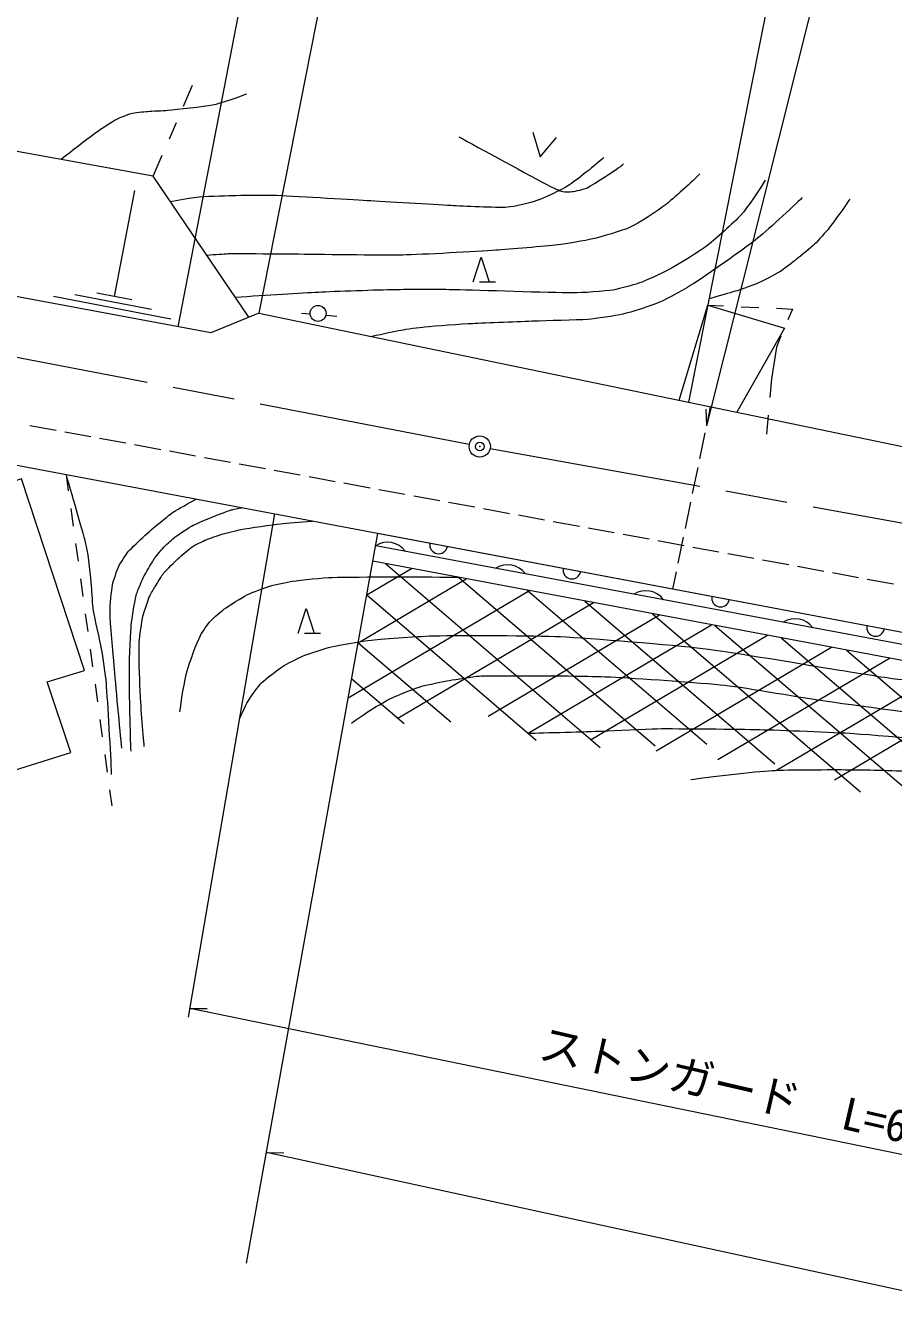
# Model space of a CAD drawing. Units: millimetres, scale not verified. Extents: x 40000 to 680000, y 20000 to 380000.
# Drawn here: x 425656 to 474592, y 234891 to 306803 of the extents above; entities that cross this region are included whole.
import ezdxf
from ezdxf.enums import TextEntityAlignment as Align

# ---------------------------------------------------------------- set-up
doc = ezdxf.new("R2010")
doc.units = ezdxf.units.MM
doc.header["$LTSCALE"] = 1000
doc.header["$PDMODE"] = 32
doc.header["$PDSIZE"] = 500
doc.linetypes.add('CHAIN', pattern=[18.5, 12, -1.5, 3.5, -1.5])
for name, color, linetype, lineweight in [('M-BGD', 7, 'Continuous', 13), ('M-BMK', 2, 'CHAIN', 13), ('M-STR-HTXT', 7, 'Continuous', 13), ('M-WORK', 1, 'Continuous', 13)]:
    doc.layers.add(name, color=color, linetype=linetype, lineweight=lineweight)
doc.styles.add('ＭＳ ゴシック', font='')
doc.styles.get('ＭＳ ゴシック').set_extended_font_data('MS Gothic')

msp = doc.modelspace()

# ---------------------------------------------------------------- linework, layer by layer
at = {"layer": 'M-BGD'}
msp.add_circle((451267, 283077), 600, dxfattribs=at)
msp.add_point((451267, 283077), dxfattribs=at)
at = {"layer": 'M-BMK'}
for p, q in [((450677, 283190), (353673, 301847)), ((451857, 282970), (494948, 275185))]:
    msp.add_line(p, q, dxfattribs=at)
at = {"layer": 'M-STR-HTXT'}
for p, q in [((445067, 322194), (438805, 290593)), ((440474, 322038), (434240, 289829)), ((469298, 317174), (463036, 285573)), ((464059, 284242), (464036, 285176)), ((434836, 250910), (439705, 279273)), ((438113, 237045), (445522, 278175))]:
    msp.add_line(p, q, dxfattribs=at)
for points in [[(464059, 284242), (473198, 320617), (505698, 320617)], [(493817, 239319), (434923, 251412), (435906, 251398)], [(526603, 224289), (439237, 243285), (440220, 243260)]]:
    msp.add_lwpolyline(points, dxfattribs=at)
at = {"layer": 'M-WORK'}
for p, q in [((434560, 302251), (435074, 303439)), ((433766, 300416), (434163, 301333)), ((432855, 298310), (433369, 299498)), ((430664, 291535), (431827, 297514)), ((451252, 292360), (452155, 292360)), ((433841, 290245), (427236, 291529)), ((432761, 290791), (428442, 291630)), ((431646, 291344), (429683, 291725)), ((438805, 290593), (498196, 278289)), ((441215, 290598), (441699, 290553)), ((464120, 291045), (465007, 291004)), ((466005, 290958), (467004, 290911)), ((468003, 290865), (468890, 290824)), ((468890, 290824), (468634, 290211)), ((493824, 269066), (380197, 290496)), ((442585, 290472), (443204, 290415)), ((468248, 289288), (467992, 288675)), ((467992, 288675), (467721, 286897)), ((467721, 286897), (467624, 285836)), ((464079, 284339), (464281, 285315)), ((467534, 284840), (467437, 283780)), ((425902, 284269), (427377, 283999)), ((427869, 283909), (429345, 283638)), ((429836, 283548), (431312, 283277)), ((463673, 282380), (463977, 283849)), ((431804, 283187), (433279, 282916)), ((433771, 282826), (435246, 282555)), ((435738, 282465), (437213, 282194)), ((437705, 282104), (439180, 281834)), ((427940, 281491), (428067, 280573)), ((439672, 281743), (441148, 281473)), ((441639, 281383), (443115, 281112)), ((463267, 280422), (463572, 281891)), ((443607, 281022), (445082, 280751)), ((445574, 280661), (447049, 280390)), ((447541, 280300), (449016, 280029)), ((449508, 279939), (450983, 279668)), ((462862, 278464), (463166, 279932)), ((428204, 279583), (428341, 278592)), ((451475, 279578), (452951, 279308)), ((453442, 279217), (454918, 278947)), ((455410, 278857), (456885, 278586)), ((457377, 278496), (458852, 278225)), ((428479, 277602), (428616, 276611)), ((493824, 269066), (445522, 278175)), ((459344, 278135), (460819, 277864)), ((461311, 277774), (462787, 277503)), ((462456, 276505), (462760, 277974)), ((493707, 268428), (445398, 277486)), ((463278, 277413), (464754, 277143)), ((465246, 277052), (466721, 276782)), ((444898, 274708), (447423, 276200)), ((493195, 267618), (445240, 276610)), ((445956, 276475), (458054, 266118)), ((467213, 276691), (468688, 276421)), ((469180, 276331), (470655, 276060)), ((428753, 275621), (428890, 274630)), ((444414, 272021), (450507, 275622)), ((450065, 275705), (461155, 266211)), ((462152, 275039), (462354, 276016)), ((471147, 275970), (472622, 275699)), ((473114, 275609), (474590, 275338)), ((443855, 268919), (454067, 274955)), ((444898, 274708), (454445, 266535)), ((453936, 274979), (464070, 266303)), ((446647, 267758), (457679, 274277)), ((457193, 274369), (467911, 265193)), ((429027, 273640), (429164, 272649)), ((451734, 267874), (461391, 273581)), ((461002, 273654), (472724, 263619)), ((441386, 272554), (442290, 272554)), ((453995, 266920), (464333, 273030)), ((464516, 272995), (476333, 262879)), ((444414, 272021), (449632, 267553)), ((457538, 266561), (467484, 272439)), ((468259, 272294), (479202, 262925)), ((429301, 271658), (429438, 270668)), ((461211, 265924), (471091, 271763)), ((464681, 265428), (474362, 271149)), ((471941, 271603), (482997, 262139)), ((467999, 264828), (477652, 270533)), ((429575, 269677), (429712, 268687)), ((444047, 269984), (446995, 267460)), ((471264, 264288), (480824, 269938)), ((429849, 267696), (429986, 266706)), ((430124, 265715), (430261, 264724)), ((430398, 263734), (430525, 262816))]:
    msp.add_line(p, q, dxfattribs=at)
for points in [[(438251, 290364), (432855, 298310), (419463, 300744), (405340, 304956), (405063, 304987)], [(454254, 300794), (454679, 299401), (455599, 300487)], [(438805, 290593), (436107, 289481), (391823, 297727)], [(450888, 292360), (451338, 293753), (451787, 292360)], [(462506, 285683), (464120, 291045), (468441, 289750), (465756, 285010)], [(441023, 272554), (441472, 273947), (441922, 272554)]]:
    msp.add_lwpolyline(points, dxfattribs=at)
msp.add_lwpolyline([(412517, 279658), (417699, 262536), (428204, 265822), (426875, 269818), (428991, 270446), (425421, 281255), (423801, 280726), (423442, 282058), (421105, 281397), (420798, 282341)], close=True, dxfattribs=at)
msp.add_circle((442148, 290580), 450, dxfattribs=at)
for centre, radius, start, end in [((446063, 276443), 1237, 36.25603, 122.50558), ((448947, 277530), 500, 169.31941, 349.31941), ((452841, 275172), 1237, 36.25603, 122.50558), ((456462, 276112), 500, 169.31941, 349.31941), ((460630, 273711), 1237, 36.25603, 122.50558), ((464843, 274532), 500, 169.31941, 349.31941), ((469045, 272134), 1237, 36.25603, 122.50558), ((473582, 272883), 500, 169.31941, 349.31941)]:
    msp.add_arc(centre, radius, start, end, dxfattribs=at)
for points, knots in [([(438115, 302943), (437747, 302776), (436593, 302398), (436198, 302315), (435699, 302210), (434175, 302063), (433668, 302011), (433443, 301989), (432764, 301964), (432538, 301944), (432348, 301927), (431778, 301874), (431594, 301826), (431411, 301778), (430882, 301564), (430717, 301472), (430451, 301323), (429697, 300809), (429452, 300629), (429105, 300374), (428270, 299733), (427658, 299255)], [0, 0, 0, 0, 1, 1, 1, 2, 2, 2, 3, 3, 3, 4, 4, 4, 5, 5, 5, 6, 6, 6, 7, 7, 7, 7]), ([(450094, 300535), (451112, 299966), (454186, 298294), (455217, 297749), (455358, 297675), (455795, 297480), (455949, 297442), (456050, 297418), (456366, 297426), (456469, 297442), (456642, 297469), (457164, 297572), (457319, 297655), (457751, 297887), (458987, 298697), (459373, 299001)], [0, 0, 0, 0, 1, 1, 1, 2, 2, 2, 3, 3, 3, 4, 4, 4, 5, 5, 5, 5]), ([(458266, 299369), (457893, 299010), (456671, 298044), (456235, 297763), (455910, 297554), (454853, 297066), (454488, 296937), (454169, 296824), (453174, 296579), (452836, 296559), (452199, 296522), (450285, 296624), (449648, 296654), (448702, 296698), (445867, 296874), (444922, 296928), (443857, 296988), (440665, 297186), (439600, 297225), (439143, 297242), (437771, 297218), (437314, 297206), (436908, 297196), (435688, 297159), (435284, 297112), (435003, 297079), (434371, 296970), (433835, 296867)], [0, 0, 0, 0, 1, 1, 1, 2, 2, 2, 3, 3, 3, 4, 4, 4, 5, 5, 5, 6, 6, 6, 7, 7, 7, 8, 8, 8, 9, 9, 9, 9]), ([(463674, 298439), (463313, 298059), (462140, 297005), (461723, 296687), (461351, 296402), (460166, 295630), (459740, 295431), (459341, 295244), (458063, 294879), (457634, 294775), (457248, 294681), (456069, 294490), (455675, 294444), (454978, 294363), (452880, 294183), (452180, 294137), (451129, 294068), (447973, 293889), (446920, 293868), (445696, 293844), (442024, 293901), (440800, 293910), (440255, 293914), (438617, 293931), (438071, 293934), (437873, 293935), (437277, 293941), (437079, 293930), (436838, 293917), (436367, 293883), (435887, 293846)], [0, 0, 0, 0, 1, 1, 1, 2, 2, 2, 3, 3, 3, 4, 4, 4, 5, 5, 5, 6, 6, 6, 7, 7, 7, 8, 8, 8, 9, 9, 9, 10, 10, 10, 10]), ([(467355, 298093), (467132, 297669), (466309, 296482), (465991, 296123), (465640, 295729), (464450, 294675), (464031, 294353), (463673, 294077), (462514, 293368), (462119, 293149), (461790, 292966), (460771, 292478), (460419, 292346), (460102, 292227), (459123, 291950), (458790, 291897), (458341, 291827), (456978, 291731), (456523, 291732), (455190, 291734), (451193, 291888), (449860, 291911), (449180, 291924), (447137, 291925), (446456, 291911), (445598, 291895), (443025, 291809), (442168, 291764), (441269, 291717), (439215, 291590), (437494, 291478)], [0, 0, 0, 0, 1, 1, 1, 2, 2, 2, 3, 3, 3, 4, 4, 4, 5, 5, 5, 6, 6, 6, 7, 7, 7, 8, 8, 8, 9, 9, 9, 10, 10, 10, 10]), ([(469446, 297110), (468952, 296599), (467372, 295166), (466815, 294724), (466149, 294195), (464057, 292732), (463344, 292269), (462974, 292028), (461814, 291382), (461408, 291206), (461008, 291033), (459758, 290633), (459334, 290532), (458946, 290439), (457759, 290273), (457361, 290241), (456759, 290194), (454949, 290163), (454346, 290140), (453647, 290114), (451550, 290036), (450851, 289999), (450312, 289970), (448695, 289857), (448157, 289806), (447889, 289781), (447088, 289672), (446824, 289621), (446492, 289556), (445834, 289417), (445174, 289274)], [0, 0, 0, 0, 1, 1, 1, 2, 2, 2, 3, 3, 3, 4, 4, 4, 5, 5, 5, 6, 6, 6, 7, 7, 7, 8, 8, 8, 9, 9, 9, 10, 10, 10, 10]), ([(472129, 297010), (471911, 296680), (471216, 295716), (470972, 295405), (470819, 295210), (470324, 294655), (470145, 294484), (469954, 294300), (469337, 293799), (469130, 293634), (468945, 293487), (468387, 293049), (468186, 292926), (467931, 292770), (467133, 292364), (466860, 292244), (466628, 292143), (465906, 291895), (465663, 291823), (465359, 291732), (464794, 291570), (464191, 291400)], [0, 0, 0, 0, 1, 1, 1, 2, 2, 2, 3, 3, 3, 4, 4, 4, 5, 5, 5, 6, 6, 6, 7, 7, 7, 7]), ([(430511, 264600), (430473, 265632), (430295, 268727), (430213, 269757), (430182, 270142), (430017, 271293), (429949, 271674), (429871, 272106), (429556, 273388), (429486, 273822), (429442, 274093), (429411, 274919), (429382, 275192), (429334, 275642), (429207, 276996), (429099, 277435), (428905, 278218), (428379, 280045), (427940, 281491)], [0, 0, 0, 0, 1, 1, 1, 2, 2, 2, 3, 3, 3, 4, 4, 4, 5, 5, 5, 6, 6, 6, 6]), ([(431083, 266071), (430991, 267003), (430733, 269799), (430653, 270732), (430601, 271339), (430434, 273163), (430422, 273773), (430416, 274074), (430506, 274978), (430563, 275274), (430606, 275494), (430821, 276135), (430917, 276337), (431004, 276517), (431342, 277017), (431471, 277170), (431626, 277354), (432153, 277850), (432331, 278013), (432494, 278164), (433002, 278597), (433174, 278738), (433343, 278877), (433848, 279297), (434034, 279413), (434266, 279557), (434824, 279865), (435281, 280107)], [0, 0, 0, 0, 1, 1, 1, 2, 2, 2, 3, 3, 3, 4, 4, 4, 5, 5, 5, 6, 6, 6, 7, 7, 7, 8, 8, 8, 9, 9, 9, 9]), ([(431604, 265912), (431567, 266757), (431510, 269293), (431510, 270139), (431510, 270687), (431559, 272331), (431604, 272877), (431635, 273239), (431800, 274319), (431888, 274672), (431940, 274881), (432206, 275474), (432296, 275670), (432345, 275779), (432523, 276090), (432583, 276193), (432651, 276312), (432855, 276672), (432937, 276783), (433041, 276926), (433387, 277331), (433510, 277458), (433620, 277571), (433973, 277887), (434100, 277980), (434295, 278124), (434897, 278529), (435112, 278638), (435415, 278793), (436365, 279170), (436681, 279296), (436803, 279345), (437176, 279484), (437305, 279515), (437415, 279542), (437617, 279583), (437837, 279625)], [0, 0, 0, 0, 1, 1, 1, 2, 2, 2, 3, 3, 3, 4, 4, 4, 5, 5, 5, 6, 6, 6, 7, 7, 7, 8, 8, 8, 9, 9, 9, 10, 10, 10, 11, 11, 11, 12, 12, 12, 12]), ([(432350, 266172), (432286, 266808), (432144, 268721), (432114, 269360), (432088, 269902), (432045, 271532), (432066, 272075), (432078, 272366), (432214, 273231), (432279, 273515), (432332, 273748), (432566, 274427), (432657, 274648), (432705, 274765), (432904, 275087), (432970, 275195), (433065, 275348), (433344, 275814), (433459, 275953), (433605, 276130), (434101, 276607), (434269, 276763), (434418, 276901), (434876, 277307), (435045, 277421), (435192, 277520), (435674, 277756), (435837, 277825), (436007, 277897), (436532, 278076), (436709, 278128), (436926, 278191), (437583, 278358), (437805, 278398), (438249, 278477), (439586, 278676), (440034, 278721), (440397, 278758), (441108, 278816), (441834, 278871)], [0, 0, 0, 0, 1, 1, 1, 2, 2, 2, 3, 3, 3, 4, 4, 4, 5, 5, 5, 6, 6, 6, 7, 7, 7, 8, 8, 8, 9, 9, 9, 10, 10, 10, 11, 11, 11, 12, 12, 12, 13, 13, 13, 13]), ([(434362, 268114), (434401, 268585), (434644, 269985), (434767, 270441), (434877, 270852), (435337, 272045), (435520, 272429), (435605, 272610), (435964, 273098), (436098, 273248), (436231, 273397), (436682, 273794), (436845, 273910), (437098, 274091), (437891, 274590), (438170, 274729), (438410, 274850), (439171, 275130), (439430, 275207), (439680, 275282), (440448, 275448), (440706, 275484), (441152, 275547), (442497, 275691), (442947, 275701), (444370, 275735), (448642, 275737), (450065, 275705)], [0, 0, 0, 0, 1, 1, 1, 2, 2, 2, 3, 3, 3, 4, 4, 4, 5, 5, 5, 6, 6, 6, 7, 7, 7, 8, 8, 8, 9, 9, 9, 9]), ([(437726, 267744), (437814, 267970), (438138, 268621), (438265, 268827), (438387, 269024), (438799, 269590), (438964, 269752), (439176, 269961), (439885, 270505), (440134, 270666), (440357, 270811), (441069, 271174), (441315, 271274), (441620, 271397), (442562, 271705), (442883, 271779), (443333, 271884), (444701, 272118), (445160, 272167), (445872, 272244), (448018, 272397), (448735, 272410), (450149, 272436), (454393, 272427), (455806, 272361), (457416, 272285), (462237, 271891), (463838, 271700), (465365, 271518), (469912, 270736), (471431, 270497), (472112, 270389), (474151, 270045), (474836, 269968), (475917, 269846), (479172, 269591), (480256, 269505), (481195, 269430), (484010, 269226), (484949, 269164)], [0, 0, 0, 0, 1, 1, 1, 2, 2, 2, 3, 3, 3, 4, 4, 4, 5, 5, 5, 6, 6, 6, 7, 7, 7, 8, 8, 8, 9, 9, 9, 10, 10, 10, 11, 11, 11, 12, 12, 12, 13, 13, 13, 13]), ([(444033, 267484), (444251, 267650), (444932, 268118), (445166, 268263), (445414, 268416), (446176, 268850), (446441, 268971), (446744, 269110), (447679, 269467), (447999, 269561), (448305, 269652), (449244, 269836), (449557, 269892), (449890, 269952), (450893, 270112), (451230, 270142), (451477, 270163), (452221, 270145), (452469, 270146), (452967, 270149), (454460, 270164), (454958, 270160), (455698, 270153), (457919, 270128), (458658, 270089), (459946, 270021), (463809, 269766), (465091, 269622), (466249, 269492), (469695, 268884), (470849, 268721), (474980, 268135), (487403, 266565), (491518, 265875), (494598, 265359), (503795, 263528), (506805, 262696), (508720, 262166), (514226, 259849), (516060, 259086), (518012, 258274), (523897, 255871), (525732, 254819), (528691, 253123), (537232, 247461), (539946, 245395)], [0, 0, 0, 0, 1, 1, 1, 2, 2, 2, 3, 3, 3, 4, 4, 4, 5, 5, 5, 6, 6, 6, 7, 7, 7, 8, 8, 8, 9, 9, 9, 10, 10, 10, 11, 11, 11, 12, 12, 12, 13, 13, 13, 14, 14, 14, 15, 15, 15, 15]), ([(453995, 266920), (454833, 266938), (457345, 267009), (458182, 267038), (458800, 267060), (460651, 267167), (461268, 267173), (462425, 267184), (465896, 267151), (467053, 267123), (468114, 267097), (471295, 266977), (472354, 266901), (474195, 266771), (479716, 266313), (481549, 266095), (482597, 265970), (485708, 265380), (486745, 265188), (488346, 264891), (493137, 263946), (494738, 263648), (495926, 263426), (499507, 262848), (500687, 262590), (501532, 262405), (504030, 261699), (504852, 261433), (505651, 261175), (508023, 260321), (508786, 259972), (509653, 259575), (512156, 258181), (512985, 257708), (513712, 257294), (515833, 255947), (516565, 255540), (516935, 255334), (518110, 254841), (518487, 254646), (519031, 254365), (520630, 253457), (521165, 253159), (522555, 252385), (526739, 250085), (528116, 249287), (528377, 249135), (529118, 248609), (529348, 248413), (529677, 248135), (530612, 247241), (530906, 246926), (531444, 246352), (533003, 244581), (533504, 243975)], [0, 0, 0, 0, 1, 1, 1, 2, 2, 2, 3, 3, 3, 4, 4, 4, 5, 5, 5, 6, 6, 6, 7, 7, 7, 8, 8, 8, 9, 9, 9, 10, 10, 10, 11, 11, 11, 12, 12, 12, 13, 13, 13, 14, 14, 14, 15, 15, 15, 16, 16, 16, 17, 17, 17, 18, 18, 18, 18]), ([(463168, 264307), (464079, 264453), (466830, 264758), (467750, 264816), (468609, 264869), (471192, 264867), (472053, 264862), (472738, 264858), (474795, 264826), (475478, 264769), (478548, 264513), (487765, 263745), (490813, 263298), (493574, 262893), (501789, 261237), (504483, 260512), (505804, 260157), (509568, 258488), (510812, 257920), (511780, 257478), (514629, 256029), (515532, 255467), (516273, 255007), (518369, 253428), (519003, 252830), (519490, 252370), (520402, 251421), (521313, 250440)], [0, 0, 0, 0, 1, 1, 1, 2, 2, 2, 3, 3, 3, 4, 4, 4, 5, 5, 5, 6, 6, 6, 7, 7, 7, 8, 8, 8, 9, 9, 9, 9])]:
    msp.add_open_spline(points, degree=3, knots=knots, dxfattribs=at)

# ---------------------------------------------------------------- texts
at = {"layer": 'M-STR-HTXT', "style": 'ＭＳ ゴシック'}
msp.add_text('ストンガード\u3000L=60.0', height=1833, rotation=347, dxfattribs=at).set_placement((466537, 245246), align=Align.BOTTOM_CENTER)

doc.saveas('drawing.dxf')
